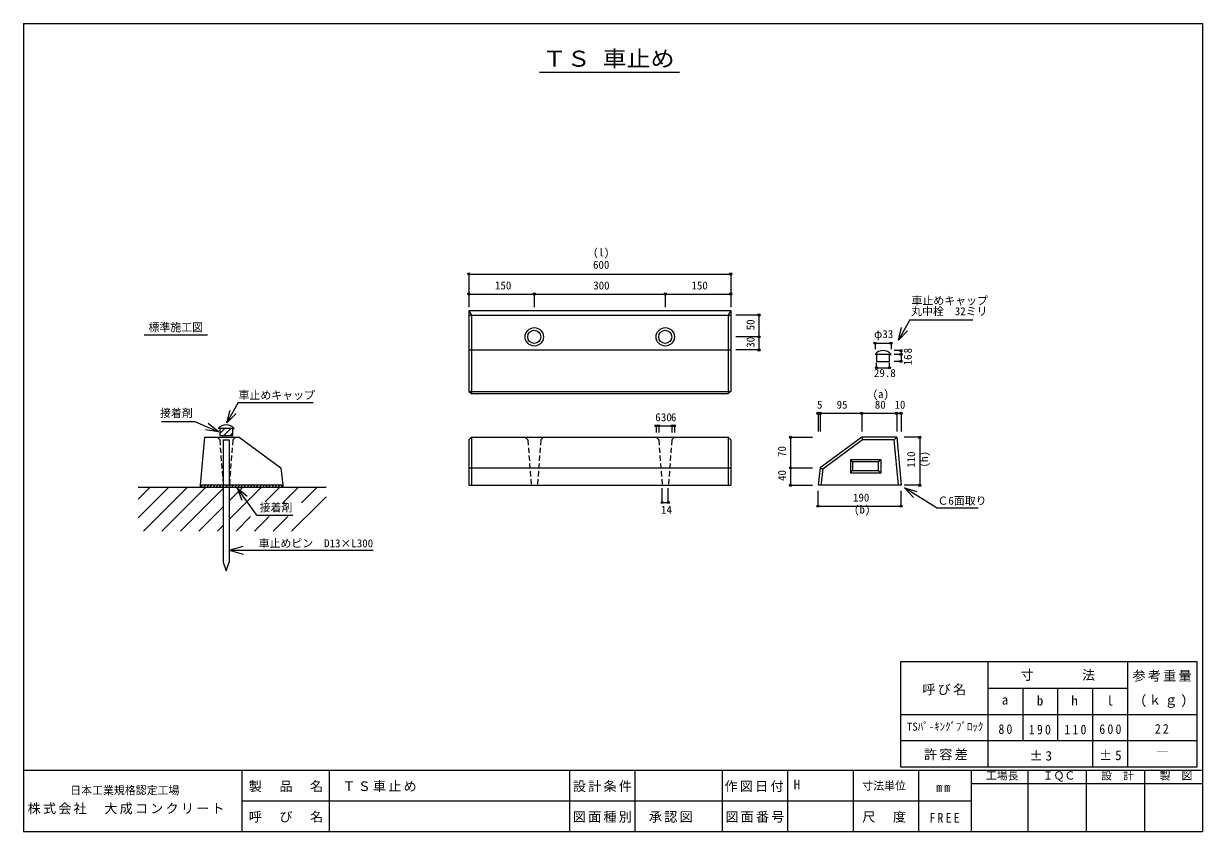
# Model space of a CAD drawing. Units: millimetres at full size, sheet at 1:10. Extents: x -1348 to 1352, y -946 to 904.
import ezdxf
from ezdxf.enums import TextEntityAlignment as Align

# ---------------------------------------------------------------- set-up
doc = ezdxf.new("R2010")
doc.units = ezdxf.units.MM
doc.header["$LTSCALE"] = 10
doc.header["$PDMODE"] = 32
doc.header["$PDSIZE"] = 5
doc.linetypes.add('DASHED1', pattern=[1.8, 1.2, -0.6])
for name, color, linetype in [('0-1', 3, 'Continuous'), ('0-2', 7, 'Continuous'), ('0-3', 7, 'Continuous'), ('F-0', 2, 'Continuous')]:
    doc.layers.add(name, color=color, linetype=linetype)
doc.styles.add('ＭＳ ゴシック', font='')
doc.styles.get('ＭＳ ゴシック').set_extended_font_data('MS Gothic')

msp = doc.modelspace()

# ---------------------------------------------------------------- linework, layer by layer
at = {"layer": '0-1'}
for p, q in [((-328.2, 246.82), (-328.2, 61.82)), ((-328.2, 246.82), (-322.2, 236.82)), ((271.8, 246.82), (265.8, 236.82)), ((-328.2, 236.82), (271.8, 236.82)), ((-322.2, 236.82), (-322.2, 56.82)), ((265.8, 236.82), (265.8, 56.82)), ((-328.2, 156.82), (271.8, 156.82)), ((605.5, 146.69), (602.18, 146.69)), ((635.5, 146.69), (638.82, 146.69)), ((-328.2, 61.82), (-322.2, 56.82)), ((-328.2, 61.82), (271.8, 61.82)), ((-322.2, 56.82), (265.8, 56.82)), ((271.8, 61.82), (265.8, 56.82)), ((-898.75, -23.06), (-902.07, -23.06)), ((-868.75, -23.06), (-865.43, -23.06)), ((-933.78, -43.18), (-943.78, -153.18)), ((-890.78, -49.18), (-876.78, -49.18)), ((-890.78, -49.18), (-890.78, -329.18)), ((-876.78, -49.18), (-876.78, -329.18)), ((-322.2, -43.18), (-328.2, -49.18)), ((-328.2, -49.18), (-328.2, -153.18)), ((-322.2, -43.18), (265.8, -43.18)), ((-322.2, -43.18), (-322.2, -153.18)), ((265.8, -43.18), (271.8, -49.18)), ((265.8, -43.18), (265.8, -153.18)), ((271.8, -49.18), (271.8, -153.18)), ((651.8, -43.18), (571.8, -43.18)), ((571.8, -43.18), (573.77, -49.18)), ((651.8, -43.18), (646.32, -49.18)), ((651.8, -43.18), (661.8, -153.18)), ((545.93, -94.52), (545.93, -124.52)), ((615.93, -94.52), (545.93, -94.52)), ((545.93, -94.52), (550.46, -99.52)), ((615.93, -94.52), (610.46, -99.52)), ((615.93, -124.52), (615.93, -94.52)), ((-328.2, -113.18), (271.8, -113.18)), ((476.8, -113.18), (482.43, -116.48)), ((545.93, -124.52), (550.46, -119.52)), ((545.93, -124.52), (615.93, -124.52)), ((610.46, -119.52), (615.93, -124.52)), ((-655.2, -158.18), (-1085.34, -158.18)), ((-943.78, -153.18), (-943.78, -158.18)), ((-942.62, -158.18), (-937.62, -153.18)), ((-935.55, -158.18), (-930.55, -153.18)), ((-928.48, -158.18), (-923.48, -153.18)), ((-921.41, -158.18), (-916.41, -153.18)), ((-914.34, -158.18), (-909.34, -153.18)), ((-907.26, -158.18), (-902.26, -153.18)), ((-900.19, -158.18), (-895.19, -153.18)), ((-893.12, -158.18), (-888.12, -153.18)), ((-886.05, -158.18), (-881.05, -153.18)), ((-878.98, -158.18), (-873.98, -153.18)), ((-871.91, -158.18), (-866.91, -153.18)), ((-864.84, -158.18), (-859.84, -153.18)), ((-857.77, -158.18), (-852.77, -153.18)), ((-850.7, -158.18), (-845.7, -153.18)), ((-843.62, -158.18), (-838.62, -153.18)), ((-836.55, -158.18), (-831.55, -153.18)), ((-829.48, -158.18), (-824.48, -153.18)), ((-822.41, -158.18), (-817.41, -153.18)), ((-815.34, -158.18), (-810.34, -153.18)), ((-808.27, -158.18), (-803.27, -153.18)), ((-801.2, -158.18), (-796.2, -153.18)), ((-794.13, -158.18), (-789.13, -153.18)), ((-787.06, -158.18), (-782.06, -153.18)), ((-779.99, -158.18), (-774.99, -153.18)), ((-772.91, -158.18), (-767.91, -153.18)), ((-765.84, -158.18), (-760.84, -153.18)), ((-758.77, -158.18), (-753.78, -153.19)), ((-753.78, -153.18), (-753.78, -158.18)), ((-328.2, -153.18), (271.8, -153.18)), ((661.8, -153.18), (471.8, -153.18))]:
    msp.add_line(p, q, dxfattribs=at)
at = {"layer": '0-1', "linetype": 'DASHED1'}
for p, q in [((-199.2, -43.18), (-193.2, -49.18)), ((-193.2, -49.18), (-185.2, -153.18)), ((-163.2, -49.18), (-171.2, -153.18)), ((-157.2, -43.18), (-163.2, -49.18))]:
    msp.add_line(p, q, dxfattribs=at)
at = {"layer": '0-1', "color": 7}
for p, q in [((-1058.36, -158.18), (-1085.34, -185.16)), ((-973.5, -158.18), (-1073.5, -258.18)), ((-1015.93, -158.18), (-1050.9, -193.15)), ((-931.08, -158.18), (-1031.08, -258.18)), ((-888.65, -158.18), (-988.65, -258.18)), ((-846.22, -158.18), (-876.78, -188.74)), ((-803.8, -158.18), (-876.78, -231.16)), ((-761.37, -158.18), (-794.4, -191.21)), ((-718.94, -158.18), (-753.75, -192.99)), ((-676.52, -158.18), (-711.33, -192.99)), ((-655.2, -179.29), (-668.9, -192.99)), ((-1050.9, -193.15), (-1085.34, -227.59)), ((-890.78, -202.74), (-946.22, -258.18)), ((-668.9, -192.99), (-734.09, -258.18)), ((-827.86, -224.67), (-861.37, -258.18)), ((-785.44, -224.67), (-818.94, -258.18)), ((-743.01, -224.67), (-776.52, -258.18)), ((-890.78, -245.16), (-903.8, -258.18))]:
    msp.add_line(p, q, dxfattribs=at)
at = {"layer": '0-1'}
for points in [[(-328.2, 246.82), (271.8, 246.82), (271.8, 61.82)], [(-933.78, -43.18), (-853.78, -43.18), (-758.78, -113.18), (-753.78, -153.18), (-943.78, -153.18)], [(571.8, -43.18), (476.8, -113.18), (471.8, -153.18)], [(655.78, -153.18), (646.32, -49.18), (573.77, -49.18), (482.43, -116.48), (477.85, -153.18)], [(-890.78, -329.18), (-883.78, -349.18), (-876.78, -329.18)]]:
    msp.add_lwpolyline(points, dxfattribs=at)
for points in [[(605.5, 130.69), (635.5, 130.69), (635.5, 146.69), (605.5, 146.69)], [(-898.75, -39.06), (-868.75, -39.06), (-868.75, -23.06), (-898.75, -23.06)], [(550.46, -119.52), (610.46, -119.52), (610.46, -99.52), (550.46, -99.52)]]:
    msp.add_lwpolyline(points, close=True, dxfattribs=at)
at = {"layer": '0-1', "linetype": 'DASHED1'}
for points in [[(-904.78, -43.18), (-898.78, -49.18), (-890.78, -153.18)], [(-862.78, -43.18), (-868.78, -49.18), (-876.78, -153.18)], [(100.8, -43.18), (106.8, -49.18), (114.8, -153.18)], [(142.8, -43.18), (136.8, -49.18), (128.8, -153.18)]]:
    msp.add_lwpolyline(points, dxfattribs=at)
at = {"layer": '0-1'}
for centre, radius in [((-178.2, 186.82), 21), ((-178.2, 186.82), 15), ((121.8, 186.82), 21), ((121.8, 186.82), 15)]:
    msp.add_circle(centre, radius, dxfattribs=at)
for centre in [(620.5, 131.19), (-883.75, -38.56)]:
    msp.add_arc(centre, 24, 40.22818, 139.77182, dxfattribs=at)
at = {"layer": '0-2'}
for p, q in [((-328.2, 330.55), (271.8, 330.55)), ((-328.2, 330.55), (-328.2, 255.11)), ((271.8, 330.55), (271.8, 255.11)), ((-328.2, 284.78), (-178.2, 284.78)), ((-328.2, 284.78), (-328.2, 255.11)), ((-178.2, 284.78), (-178.2, 255.11)), ((-178.2, 284.78), (121.8, 284.78)), ((121.8, 284.78), (121.8, 255.11)), ((121.8, 284.78), (271.8, 284.78)), ((271.8, 284.78), (271.8, 255.11)), ((336.66, 236.82), (283.26, 236.82)), ((336.66, 186.82), (336.66, 236.82)), ((336.66, 186.82), (283.26, 186.82)), ((336.66, 156.82), (336.66, 186.82)), ((602.18, 172.33), (638.82, 172.33)), ((602.18, 172.33), (602.18, 158.42)), ((638.82, 172.33), (638.82, 158.42)), ((336.66, 156.82), (283.26, 156.82)), ((661.95, 155.19), (646.05, 155.19)), ((661.95, 146.69), (646.05, 146.69)), ((661.95, 155.19), (661.95, 146.69)), ((661.95, 146.69), (661.95, 130.69)), ((605.47, 116), (605.47, 127.05)), ((605.47, 116), (635.47, 116)), ((635.47, 116), (635.47, 127.05)), ((661.95, 130.69), (646.05, 130.69)), ((471.8, 11.81), (476.8, 11.81)), ((471.8, 11.81), (471.8, -29.73)), ((476.8, 11.81), (476.8, -29.73)), ((476.8, 11.81), (571.8, 11.81)), ((571.8, 11.81), (571.8, -29.73)), ((571.8, 11.81), (651.8, 11.81)), ((651.8, 11.81), (651.8, -29.73)), ((651.8, 11.81), (661.8, 11.81)), ((661.8, 11.81), (661.8, -29.73)), ((100.8, -17.01), (106.8, -17.01)), ((100.8, -17.01), (100.8, -32.27)), ((106.8, -17.01), (106.8, -32.27)), ((106.8, -17.01), (136.8, -17.01)), ((136.8, -17.01), (136.8, -32.27)), ((136.8, -17.01), (142.8, -17.01)), ((142.8, -17.01), (142.8, -32.27)), ((408.72, -43.18), (408.72, -113.18)), ((408.72, -43.18), (458.74, -43.18)), ((704.58, -43.18), (668.97, -43.18)), ((704.58, -43.18), (704.58, -153.18)), ((408.72, -113.18), (458.74, -113.18)), ((408.72, -113.18), (408.72, -153.18)), ((114.8, -192.49), (114.8, -159.43)), ((128.8, -192.49), (128.8, -159.43)), ((408.72, -153.18), (458.74, -153.18)), ((704.58, -153.18), (668.97, -153.18)), ((471.8, -200.97), (471.8, -166.21)), ((661.8, -200.97), (661.8, -166.21)), ((114.8, -192.49), (128.8, -192.49)), ((471.8, -200.97), (661.8, -200.97))]:
    msp.add_line(p, q, dxfattribs=at)
for p in [(-328.2, 330.55), (271.8, 330.55), (-328.2, 284.78), (-178.2, 284.78), (121.8, 284.78), (271.8, 284.78), (336.66, 236.82), (336.66, 186.82), (602.18, 172.33), (638.82, 172.33), (336.66, 156.82), (661.95, 155.19), (661.95, 146.69), (605.47, 116), (635.47, 116), (661.95, 130.69), (471.8, 11.81), (476.8, 11.81), (571.8, 11.81), (651.8, 11.81), (661.8, 11.81), (100.8, -17.01), (106.8, -17.01), (136.8, -17.01), (142.8, -17.01), (408.72, -43.18), (704.58, -43.18), (408.72, -113.18), (408.72, -153.18), (704.58, -153.18), (114.8, -192.49), (128.8, -192.49), (471.8, -200.97), (661.8, -200.97)]:
    msp.add_point(p, dxfattribs=at)
at = {"layer": '0-3', "color": 2}
msp.add_line((-166.09, 793.12), (154.48, 793.12), dxfattribs=at)
at = {"layer": '0-3'}
for p, q in [((681.91, 225.52), (826.17, 225.52)), ((-1071.65, 191.43), (-927.01, 191.43)), ((655.86, 178.88), (676.77, 200.39)), ((-856.13, 36.65), (-684.35, 36.65)), ((-882.17, -9.99), (-861.26, 11.53)), ((-901.4, -30.41), (-925.06, -11.97)), ((-898.75, -34.49), (-887.32, -23.06)), ((-889.17, -39.06), (-873.17, -23.06)), ((-875.03, -39.06), (-868.75, -32.77)), ((-858.72, -159.22), (-848.07, -187.26)), ((669.54, -158.89), (690.05, -180.78)), ((743.15, -204.63), (838.2, -204.63)), ((-813.61, -221.75), (-730.84, -221.75)), ((-876.78, -301.72), (-845.25, -292.63)), ((-876.78, -301.72), (-547.12, -301.72)), ((-876.78, -301.72), (-845.25, -310.8)), ((1340.42, -557.7), (660.42, -557.7)), ((660.42, -557.7), (660.42, -797.7)), ((860.42, -557.7), (860.42, -797.7)), ((1180.42, -557.7), (1180.42, -797.7)), ((1340.42, -797.7), (1340.42, -557.7)), ((860.42, -617.7), (1180.42, -617.7)), ((940.42, -617.7), (940.42, -737.7)), ((1020.42, -617.7), (1020.42, -737.7)), ((1100.42, -617.7), (1100.42, -797.7)), ((660.42, -677.7), (1340.42, -677.7)), ((660.42, -737.7), (1340.42, -737.7)), ((660.42, -797.7), (1340.42, -797.7))]:
    msp.add_line(p, q, dxfattribs=at)
for points in [[(681.91, 225.52), (655.86, 178.88), (663.21, 207.96)], [(-856.13, 36.65), (-882.17, -9.99), (-874.82, 19.1)], [(-1032.28, -7.38), (-955.8, -7.38), (-901.4, -30.41), (-931.11, -26.27)], [(-813.61, -221.75), (-858.72, -159.22), (-835.47, -178.18)], [(743.15, -204.63), (669.54, -158.89), (698.25, -167.59)]]:
    msp.add_lwpolyline(points, dxfattribs=at)
at = {"layer": 'F-0'}
for p, q in [((-1347.91, 904.19), (-1347.91, -945.81)), ((-1347.91, 904.19), (1352.09, 904.19)), ((1352.09, 904.19), (1352.09, -945.81)), ((-1347.91, -805.81), (1352.09, -805.81)), ((-847.91, -805.81), (-847.91, -945.81)), ((-647.91, -805.81), (-647.91, -945.81)), ((-97.91, -805.81), (-97.91, -945.81)), ((52.09, -805.81), (52.09, -945.81)), ((252.09, -805.81), (252.09, -945.81)), ((402.09, -805.81), (402.09, -945.81)), ((552.09, -805.81), (552.09, -945.81)), ((702.09, -805.81), (702.09, -945.81)), ((822.09, -805.81), (822.09, -945.81)), ((952.09, -805.81), (952.09, -945.81)), ((1086.09, -805.81), (1086.09, -945.81)), ((1219.09, -805.81), (1219.09, -945.81)), ((822.09, -835.81), (1352.09, -835.81)), ((-847.91, -875.81), (822.09, -875.81)), ((-1347.91, -945.81), (1352.09, -945.81))]:
    msp.add_line(p, q, dxfattribs=at)

# ---------------------------------------------------------------- texts
at = {"layer": '0-2', "style": 'ＭＳ ゴシック'}
for s, p in [('600', (-43.64, 337.13)), ('150', (-268.2, 289.78)), ('300', (-43.2, 289.78)), ('150', (181.8, 289.78)), ('φ33', (599.98, 178.52)), ('29.8', (599.76, 89.27)), ('5', (469.3, 16.81)), ('95', (514.3, 16.81)), ('80', (601.8, 16.81)), ('10', (646.8, 16.81)), ('6', (98.8, -12.01)), ('30', (111.8, -12.01)), ('6', (134.8, -12.01)), ('190', (551.8, -195.97)), ('14', (112.19, -223.86))]:
    msp.add_text(s, height=18.33, dxfattribs=at).set_placement(p, align=Align.BOTTOM_LEFT)
for s, p in [('50', (331.66, 201.82)), ('30', (331.66, 161.82)), ('8', (692, 148.94)), ('16', (692, 121.46)), ('70', (403.72, -88.18)), ('110', (699.58, -113.18)), ('(h)', (728.94, -112.14)), ('40', (403.72, -143.18))]:
    msp.add_text(s, height=18.33, rotation=90, dxfattribs=at).set_placement(p, align=Align.BOTTOM_LEFT)
at = {"layer": '0-3', "color": 3, "style": 'ＭＳ ゴシック', "width": 1.1}
msp.add_text('ＴＳ 車止め', height=36.66, dxfattribs=at).set_placement((-159.25, 794.5), align=Align.BOTTOM_LEFT)
at = {"layer": '0-3', "style": 'ＭＳ ゴシック'}
for s, height, p in [('(l)', 18.33, (-43.64, 365.6)), ('車止めキャップ', 18.33, (685.82, 255.06)), ('丸中栓\u300032ミリ', 18.33, (684.95, 230.73)), ('標準施工図', 18.33, (-1061.91, 193.94)), ('車止めキャップ', 18.33, (-855.53, 38.52)), ('(a)', 18.33, (596.65, 41.04)), ('接着剤', 18.33, (-1035.47, -2.38)), ('Ｃ6面取り', 18.33, (745.29, -203.2)), ('接着剤', 18.33, (-807.46, -218.68)), ('(b)', 18.33, (554.07, -223.27)), ('車止めピン\u3000D13×L300', 18.33, (-809.51, -300.69)), ('a', 21.99, (892.4, -661.87)), ('b', 21.99, (972.62, -664.01)), ('h', 21.99, (1051.76, -664.01)), ('l', 21.99, (1133.04, -664.01)), ('―', 21.99, (1245.02, -780.74))]:
    msp.add_text(s, height=height, dxfattribs=at).set_placement(p, align=Align.BOTTOM_LEFT)
at = {"layer": '0-3', "color": 4, "style": 'ＭＳ ゴシック'}
msp.add_text('TSﾊﾟ-ｷﾝｸﾞﾌﾞﾛｯｸ', height=18.33, dxfattribs=at).set_placement((675.29, -720.69), align=Align.BOTTOM_LEFT)
at = {"layer": '0-3', "char_height": 21.99, "attachment_point": 7, "style": 'ＭＳ ゴシック'}
for s, insert in [('\\T1.17;寸\u3000\u3000\u3000法', (935.93, -601.07)), ('\\T1.17;参考重量', (1191.87, -603.04)), ('\\T1.17;呼び名', (710.59, -634.06)), ('\\T1.23;(ｋｇ)', (1210.05, -662.94)), ('\\T1.36;\\W0.9;80', (884.92, -722.83)), ('\\T1.38;\\W0.9;190', (954.43, -723.9)), ('\\T1.38;\\W0.9;110', (1035.72, -723.9)), ('\\T1.38;\\W0.9;600', (1115.93, -722.83)), ('\\T1.36;\\W0.9;22', (1243.2, -721.76)), ('\\T1.17;許容差', (714.54, -782.88)), ('\\T1.22;±3', (956.25, -783.95)), ('\\T1.22;±5', (1115.6, -782.88)), ('\\T1.17;ＴＳ車止め', (-617.76, -855.81))]:
    msp.add_mtext(s, dxfattribs=dict(at, insert=insert))
at = {"layer": 'F-0', "color": 4, "style": 'ＭＳ ゴシック'}
for s, p in [('工場長', (856.04, -832.57)), ('ＩＱＣ', (986.04, -832.57)), ('設\u3000計', (1120.04, -832.57)), ('製\u3000図', (1254.04, -832.57)), ('寸法単位', (572.97, -855.81)), ('日本工業規格認定工場', (-1241.02, -866.42))]:
    msp.add_text(s, height=18.33, dxfattribs=at).set_placement(p, align=Align.BOTTOM_LEFT)
at = {"layer": 'F-0', "color": 7, "style": 'ＭＳ ゴシック'}
msp.add_text('H', height=21.99, dxfattribs=at).set_placement((415.89, -855.81), align=Align.BOTTOM_LEFT)
at = {"layer": 'F-0', "color": 7, "char_height": 21.99, "attachment_point": 7, "style": 'ＭＳ ゴシック'}
for s, insert in [('\\T1.17;製\u3000品\u3000名', (-832.07, -855.81)), ('\\T1.17;設計条件', (-89.95, -855.81)), ('\\T1.17;作図日付', (257.45, -855.81)), ('\\T1.36;\\W0.9;mm', (742.25, -855.81)), ('\\T1.17;株式会社\u3000大成コンクリート', (-1338.52, -906.83)), ('\\T1.17;呼\u3000び\u3000名', (-832.07, -925.81)), ('\\T1.17;図面種別', (-89.95, -925.81)), ('\\T1.17;承認図', (84.28, -925.81)), ('\\T1.17;図面番号', (259.47, -925.81)), ('\\T1.17;尺\u3000度', (572.97, -925.81)), ('\\T1.38;\\W0.9;FREE', (726.69, -925.81))]:
    msp.add_mtext(s, dxfattribs=dict(at, insert=insert))

doc.saveas('drawing.dxf')
